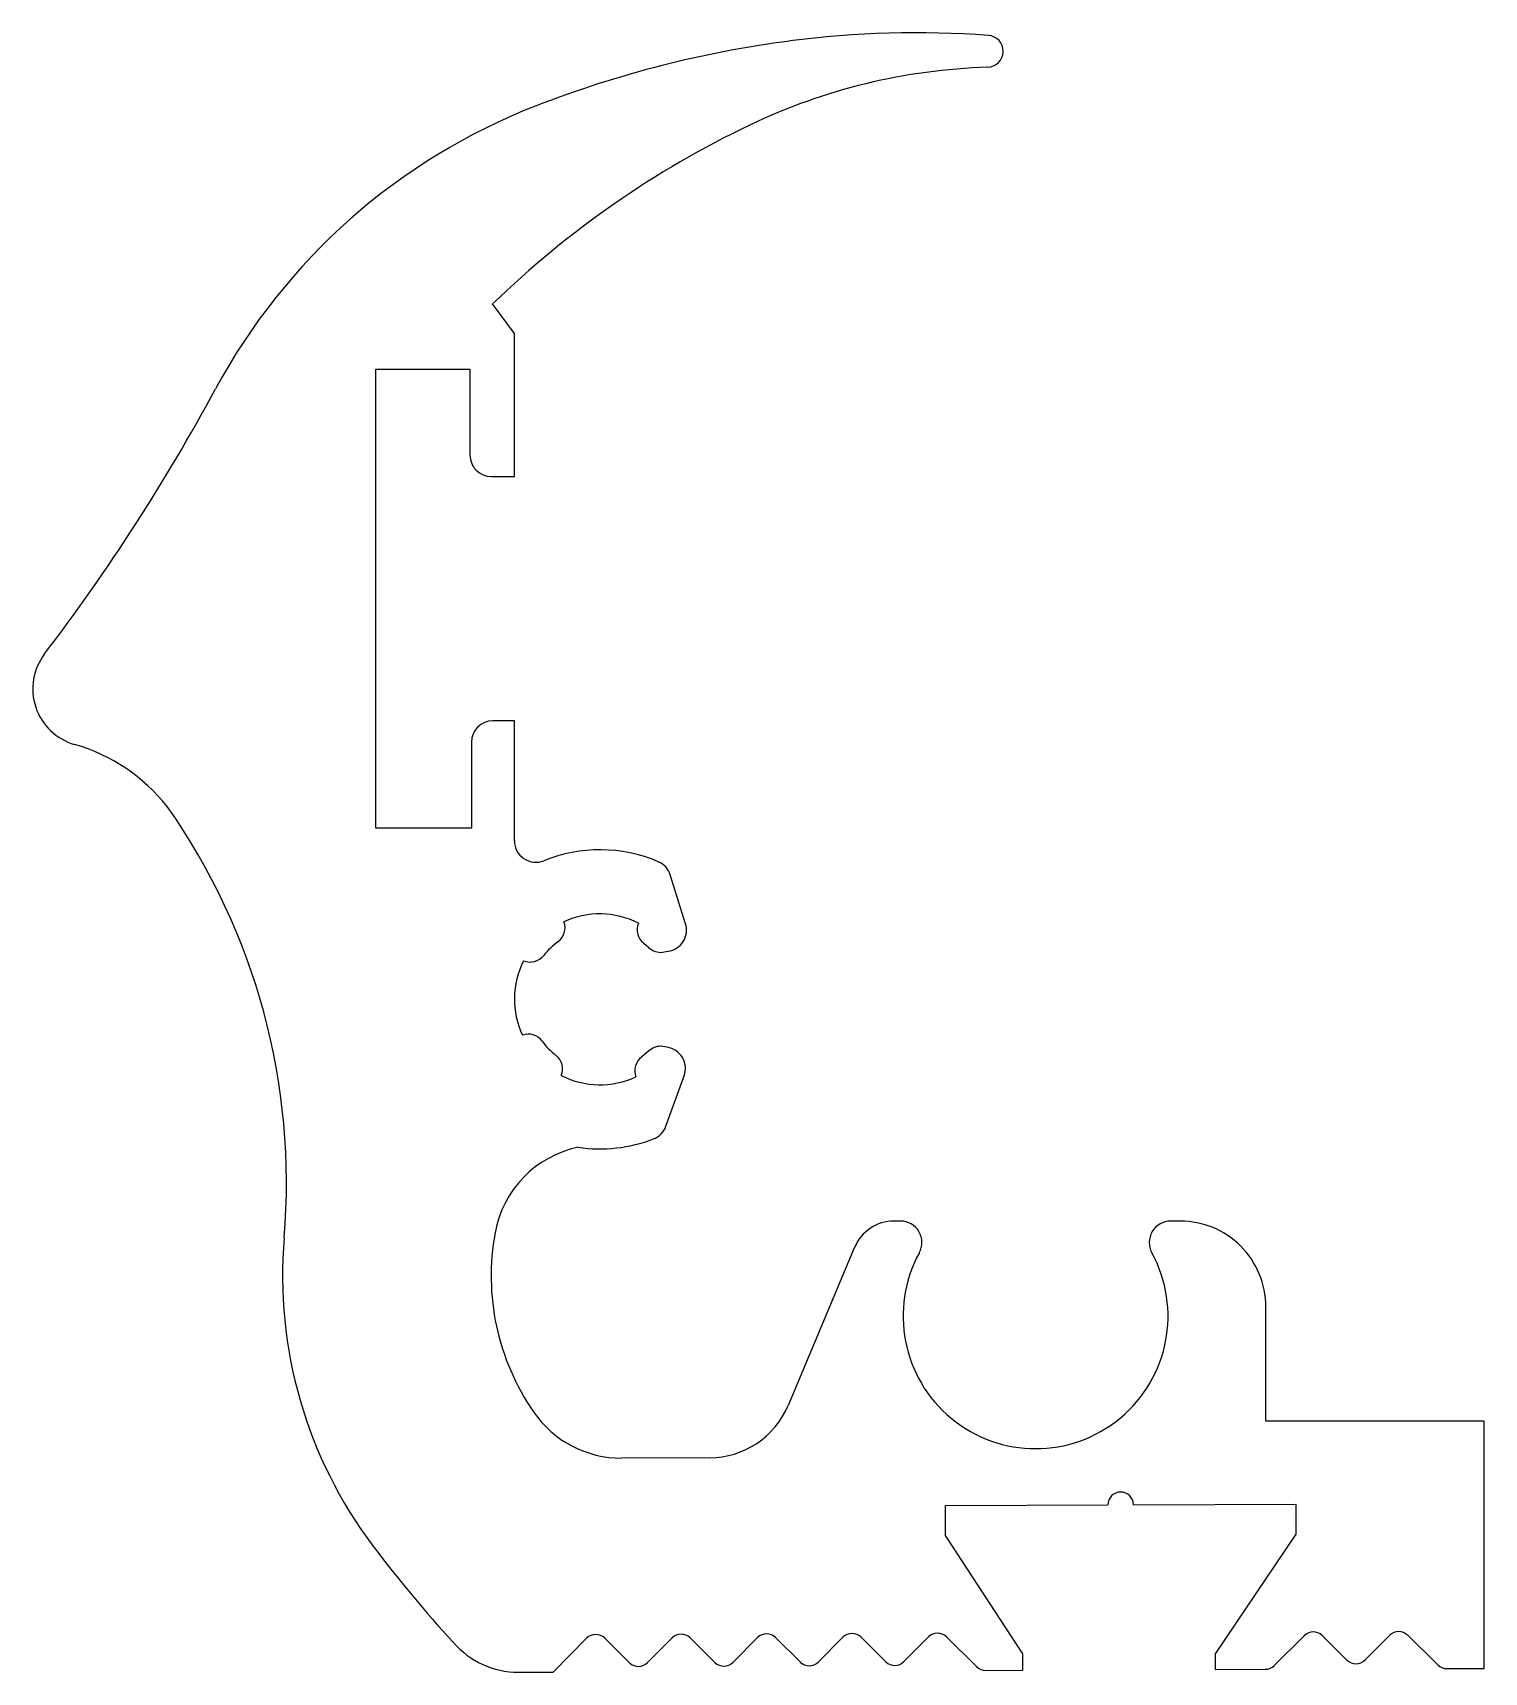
# Model space of a CAD drawing. Extents: x 801.5 to 835.4, y 389.1 to 427.4.
import ezdxf

# ---------------------------------------------------------------- set-up
doc = ezdxf.new("R2010")
doc.units = 0
doc.layers.get('0').update_dxf_attribs({"linetype": 'CONTINUOUS'})

msp = doc.modelspace()

# ---------------------------------------------------------------- linework, layer by layer
at = {"color": 7}
for p, q in [((812.747, 420.4), (812.237, 421.091)), ((812.747, 417.051), (812.747, 420.4)), ((809.505, 408.824), (809.505, 419.561)), ((809.505, 419.561), (811.707, 419.561)), ((811.707, 419.561), (811.707, 417.551)), ((812.207, 417.051), (812.747, 417.051)), ((812.747, 411.334), (812.239, 411.334)), ((812.747, 408.525), (812.747, 411.334)), ((811.739, 410.834), (811.739, 408.824)), ((811.739, 408.824), (809.505, 408.824)), ((816.753, 406.587), (816.395, 407.728)), ((815.773, 406.13), (815.893, 406.026)), ((816.162, 405.916), (816.347, 405.943)), ((815.893, 403.608), (815.727, 403.468)), ((816.321, 403.694), (816.162, 403.717)), ((816.293, 401.847), (816.72, 403.03)), ((821.785, 399.627), (821.632, 399.627)), ((828.333, 399.626), (828.105, 399.626)), ((820.71, 399.015), (819.151, 395.312)), ((830.333, 394.944), (830.333, 397.626)), ((835.446, 394.944), (830.333, 394.944)), ((835.446, 389.158), (835.446, 394.944)), ((817.316, 394.088), (815.262, 394.08)), ((822.838, 392.97), (826.638, 392.985)), ((822.838, 392.27), (822.838, 392.97)), ((827.238, 392.987), (831.038, 393.002)), ((831.038, 393.002), (831.038, 392.302)), ((824.648, 389.502), (822.838, 392.27)), ((831.038, 392.302), (829.148, 389.502)), ((813.652, 389.073), (814.436, 389.864)), ((814.861, 389.866), (815.439, 389.292)), ((815.863, 389.294), (816.436, 389.872)), ((816.861, 389.874), (817.439, 389.3)), ((817.863, 389.302), (818.436, 389.88)), ((818.861, 389.881), (819.439, 389.308)), ((819.863, 389.31), (820.436, 389.888)), ((820.861, 389.889), (821.439, 389.316)), ((821.863, 389.317), (822.436, 389.895)), ((822.861, 389.897), (823.563, 389.2)), ((830.533, 389.226), (831.231, 389.925)), ((831.654, 389.926), (832.233, 389.355)), ((832.656, 389.357), (833.231, 389.932)), ((833.654, 389.934), (834.357, 389.241)), ((824.648, 389.116), (824.648, 389.502)), ((829.148, 389.502), (829.148, 389.134)), ((812.843, 389.07), (813.652, 389.073)), ((823.776, 389.113), (824.648, 389.116)), ((829.148, 389.134), (830.322, 389.138)), ((834.569, 389.155), (835.446, 389.158))]:
    msp.add_line(p, q, dxfattribs=at)
for centre, radius, start, end in [((822.154, 404.499), 22.937, 85.7829, 97.4175), ((822.478, 402.006), 25.45, 97.4175, 111.2516), ((823.813, 427.002), 0.373, 271.7191, 85.7829), ((824.24, 412.772), 13.863, 91.719, 115.5817), ((818.509, 412.212), 14.5, 111.2516, 151.6332), ((828.111, 404.687), 22.827, 115.5815, 134.0586), ((764.092, 441.595), 47.343, 322.6972, 331.6333), ((812.207, 417.551), 0.5, 180.0237, 269.9763), ((802.829, 412.082), 1.355, 142.6971, 253.9272), ((812.239, 410.834), 0.5, 90.0273, 179.9763), ((801.267, 406.662), 4.285, 38.5198, 73.928), ((792.116, 400.522), 15.295, 355.1642, 35.1631), ((813.247, 408.525), 0.5, 180, 292.0219), ((814.747, 404.816), 3.5, 67.0162, 112.0221), ((815.918, 407.578), 0.5, 17.4062, 67.0164), ((814.747, 404.816), 2, 63.1181, 114.8821), ((813.531, 406.488), 0.4, 306.0255, 20.8951), ((816.02, 406.445), 0.4, 157.1084, 231.9738), ((816.276, 406.438), 0.5, 278.1631, 17.4078), ((814.748, 404.815), 1.669, 126.0252, 141.9732), ((816.17, 406.32), 0.404, 226.7261, 268.7965), ((814.747, 404.816), 2, 153.1173, 204.8824), ((813.118, 406.089), 0.4, 247.1075, 321.9753), ((813.075, 403.601), 0.4, 36.0267, 110.89), ((814.748, 404.818), 1.669, 216.0277, 231.9734), ((816.17, 403.314), 0.404, 91.2042, 133.2724), ((816.25, 403.199), 0.5, 340.1586, 81.8364), ((813.474, 403.188), 0.4, 337.108, 51.9731), ((815.962, 403.145), 0.4, 126.0285, 200.8851), ((814.747, 404.817), 2, 243.1172, 294.8825), ((815.823, 402.016), 0.5, 291.0255, 340.1585), ((814.753, 398.907), 2.5, 101.8669, 169.6649), ((814.747, 404.817), 3.5, 261.6518, 291.0254), ((821.632, 398.627), 1, 90.0005, 157.1697), ((821.785, 399.127), 0.5, 331.3651, 90), ((828.105, 399.126), 0.5, 90.023, 208.618), ((828.333, 397.626), 2, 0, 90.0223), ((817.819, 398.348), 10.5, 175.1642, 217.0094), ((817.819, 398.348), 5.617, 169.6654, 214.5582), ((824.945, 397.402), 3.1, 151.3652, 28.6191), ((817.308, 396.088), 2, 270.2227, 337.1709), ((815.252, 396.58), 2.5, 214.5585, 270.2226), ((826.938, 392.986), 0.3, 0.2231, 180.2231), ((833.525, 410.187), 30.168, 217.0096, 222.6059), ((814.649, 389.653), 0.3, 45.2227, 135.2227), ((816.649, 389.661), 0.3, 45.2227, 135.2227), ((818.649, 389.668), 0.3, 45.2227, 135.2227), ((820.649, 389.676), 0.3, 45.2227, 135.2227), ((822.649, 389.684), 0.3, 45.2227, 135.2227), ((831.443, 389.713), 0.3, 45.4239, 135.0214), ((833.443, 389.72), 0.3, 45.4239, 135.0214), ((812.835, 391.07), 2, 220.7477, 270.2227), ((815.65, 389.505), 0.3, 225.2227, 315.2227), ((817.65, 389.513), 0.3, 225.2227, 315.2227), ((819.65, 389.521), 0.3, 225.2227, 315.2227), ((821.65, 389.529), 0.3, 225.2227, 315.2227), ((823.775, 389.413), 0.3, 225.2227, 270.2227), ((830.321, 389.438), 0.3, 270.2227, 315.0215), ((832.444, 389.569), 0.3, 225.4239, 315.0215), ((834.568, 389.455), 0.3, 225.4239, 270.2227)]:
    msp.add_arc(centre, radius, start, end, dxfattribs=at)

doc.saveas('drawing.dxf')
